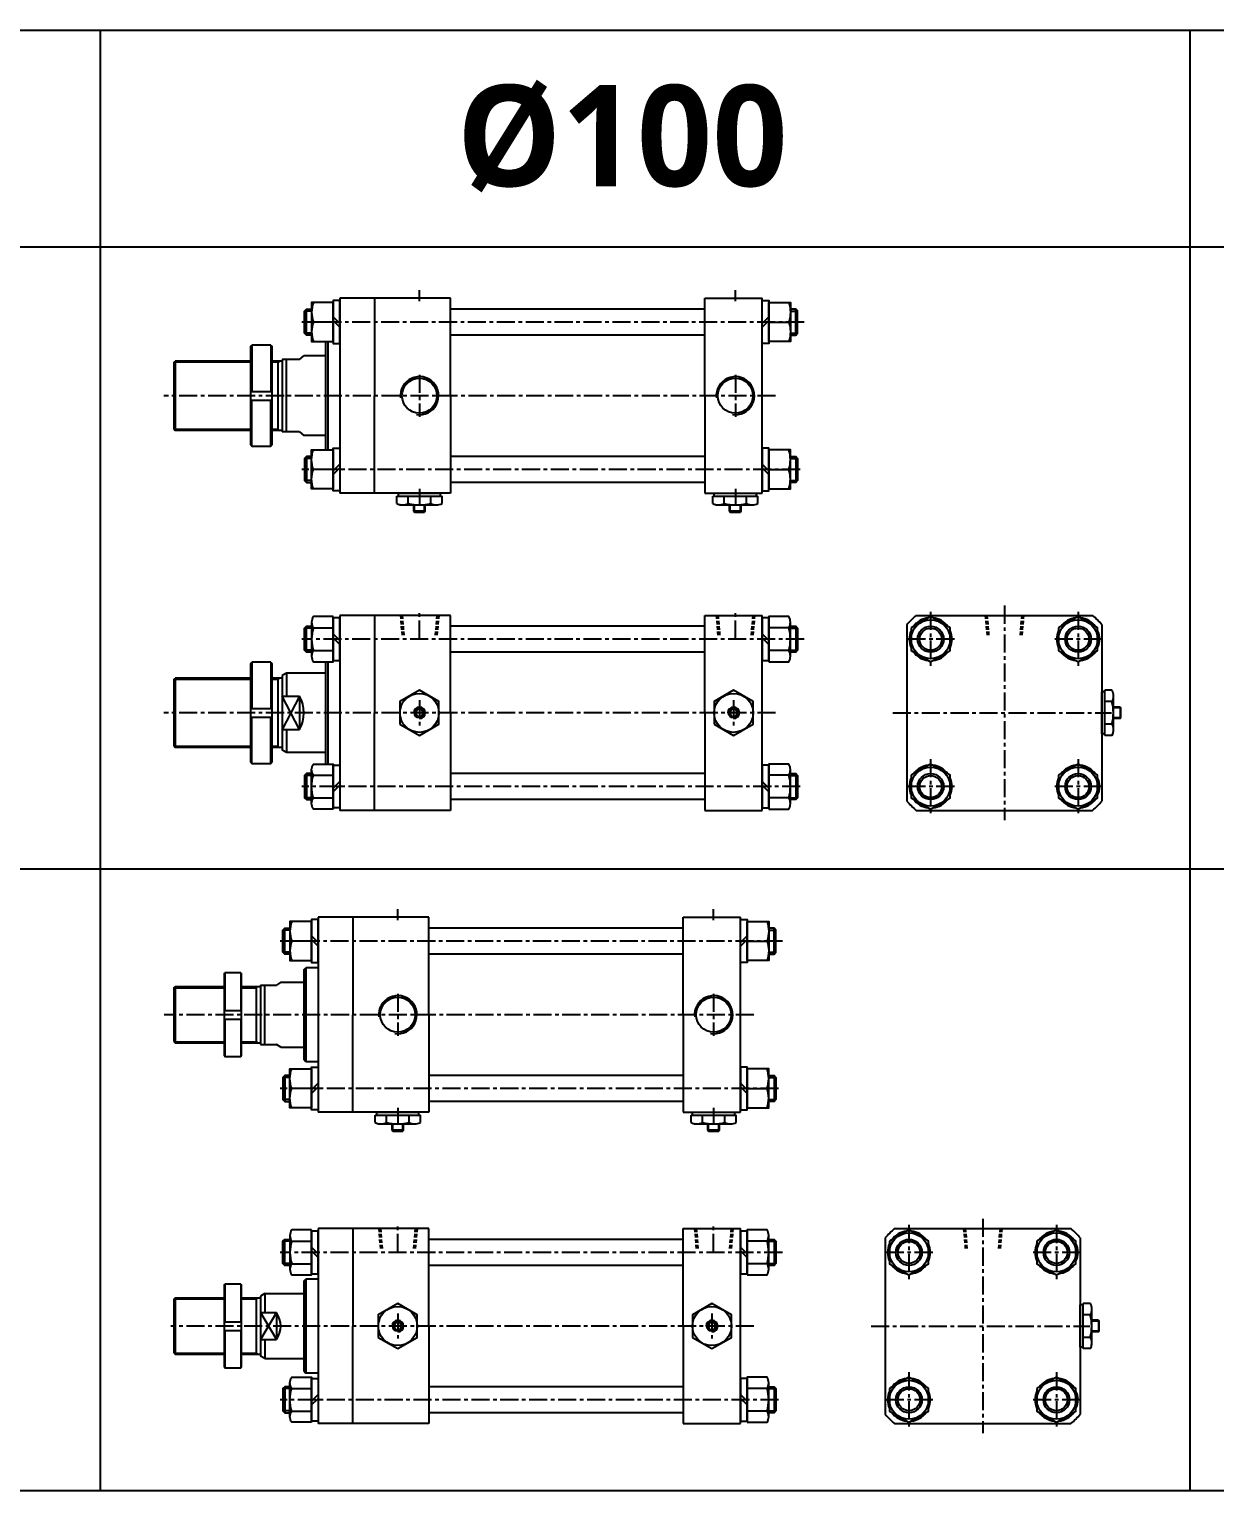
# Model space of a CAD drawing. Extents: x -819 to 6683, y -1 to 2811.
# Drawn here: x 2673 to 3493, y 1799 to 2811 of the extents above; entities that cross this region are included whole.
import ezdxf

# ---------------------------------------------------------------- set-up
doc = ezdxf.new("R2010")
doc.units = 0
doc.header["$LTSCALE"] = 10
doc.header["$MEASUREMENT"] = 0
doc.linetypes.add('CENTER', pattern=[2, 1.25, -0.25, 0.25, -0.25])
doc.linetypes.add('HIDDEN', pattern=[0.375, 0.25, -0.125])
doc.layers.get('0').update_dxf_attribs({"linetype": 'CONTINUOUS'})
doc.layers.add('ML', color=7, linetype='CONTINUOUS')
doc.styles.add('문자', font='romans.shx')

msp = doc.modelspace()

# ---------------------------------------------------------------- linework, layer by layer
at = {"color": 7, "linetype": 'Continuous'}
for p, q in [((2927.3, 2482.7), (2927.3, 2487.8)), ((2927.3, 2487.8), (2933.7, 2487.8)), ((2928.3, 2487.8), (2928.3, 2489.8)), ((2928.3, 2489.8), (2957.5, 2489.8)), ((2930.5, 2481.8), (2955.3, 2481.8)), ((2933.7, 2487.8), (2958.5, 2487.8)), ((2935.1, 2482.7), (2935.1, 2487.8)), ((2938.9, 2482), (2938.9, 2482)), ((2938.9, 2477.3), (2938.9, 2481.8)), ((2946.9, 2477.3), (2946.9, 2481.8)), ((2950.7, 2482.7), (2950.7, 2487.8)), ((2957.5, 2487.8), (2957.5, 2489.8)), ((2958.5, 2482.7), (2958.5, 2487.8)), ((3145.8, 2482.7), (3145.8, 2487.8)), ((3145.8, 2487.8), (3152.2, 2487.8)), ((3146.8, 2487.8), (3146.8, 2489.8)), ((3146.8, 2489.8), (3176, 2489.8)), ((3149, 2481.8), (3173.8, 2481.8)), ((3152.2, 2487.8), (3177, 2487.8)), ((3153.6, 2482.7), (3153.6, 2487.8)), ((3157.4, 2482), (3157.4, 2482)), ((3157.4, 2477.3), (3157.4, 2481.8)), ((3165.4, 2477.3), (3165.4, 2481.8)), ((3169.2, 2482.7), (3169.2, 2487.8)), ((3176, 2487.8), (3176, 2489.8)), ((3177, 2482.7), (3177, 2487.8)), ((2938.9, 2477.3), (2939.4, 2476.8)), ((2946.9, 2477.3), (2938.9, 2477.3)), ((2939.4, 2476.8), (2946.4, 2476.8)), ((2946.9, 2477.3), (2946.4, 2476.8)), ((3157.4, 2477.3), (3157.9, 2476.8)), ((3165.4, 2477.3), (3157.4, 2477.3)), ((3157.9, 2476.8), (3164.9, 2476.8)), ((3165.4, 2477.3), (3164.9, 2476.8)), ((3415, 2323.2), (3415, 2352.4)), ((3417, 2352.4), (3415, 2352.4)), ((3422, 2353.4), (3417, 2353.4)), ((3417, 2328.5), (3417, 2353.4)), ((3423, 2325.4), (3423, 2350.2)), ((3422, 2345.6), (3417, 2345.6)), ((3427.5, 2341.8), (3423, 2341.8)), ((3427.5, 2341.8), (3428, 2341.3)), ((3427.5, 2341.8), (3427.5, 2333.8)), ((3428, 2334.3), (3428, 2341.3)), ((3422, 2330), (3417, 2330)), ((3417, 2322.2), (3417, 2328.5)), ((3422.7, 2333.8), (3422.7, 2333.8)), ((3427.5, 2333.8), (3423, 2333.8)), ((3427.5, 2333.8), (3428, 2334.3)), ((3417, 2323.2), (3415, 2323.2)), ((3422, 2322.2), (3417, 2322.2)), ((2912.3, 2054.4), (2912.3, 2059.4)), ((2912.3, 2059.4), (2918.7, 2059.4)), ((2913.3, 2059.4), (2913.3, 2061.4)), ((2913.3, 2061.4), (2942.5, 2061.4)), ((2918.7, 2059.4), (2943.5, 2059.4)), ((2920.1, 2054.4), (2920.1, 2059.4)), ((2935.7, 2054.4), (2935.7, 2059.4)), ((2942.5, 2059.4), (2942.5, 2061.4)), ((2943.5, 2054.4), (2943.5, 2059.4)), ((3130.8, 2054.4), (3130.8, 2059.4)), ((3130.8, 2059.4), (3137.2, 2059.4)), ((3131.8, 2059.4), (3131.8, 2061.4)), ((3131.8, 2061.4), (3161, 2061.4)), ((3137.2, 2059.4), (3162, 2059.4)), ((3138.6, 2054.4), (3138.6, 2059.4)), ((3154.2, 2054.4), (3154.2, 2059.4)), ((3161, 2059.4), (3161, 2061.4)), ((3162, 2054.4), (3162, 2059.4)), ((2915.5, 2053.4), (2940.3, 2053.4)), ((2923.9, 2053.6), (2923.9, 2053.6)), ((2923.9, 2048.9), (2923.9, 2053.4)), ((2923.9, 2048.9), (2924.4, 2048.4)), ((2931.9, 2048.9), (2923.9, 2048.9)), ((2924.4, 2048.4), (2931.4, 2048.4)), ((2931.9, 2048.9), (2931.4, 2048.4)), ((2931.9, 2048.9), (2931.9, 2053.4)), ((3134, 2053.4), (3158.8, 2053.4)), ((3142.4, 2053.6), (3142.4, 2053.6)), ((3142.4, 2048.9), (3142.4, 2053.4)), ((3142.4, 2048.9), (3142.9, 2048.4)), ((3150.4, 2048.9), (3142.4, 2048.9)), ((3142.9, 2048.4), (3149.9, 2048.4)), ((3150.4, 2048.9), (3149.9, 2048.4)), ((3150.4, 2048.9), (3150.4, 2053.4)), ((3400, 1898.8), (3400, 1928)), ((3402, 1928), (3400, 1928)), ((3407, 1929), (3402, 1929)), ((3402, 1904.2), (3402, 1929)), ((3408, 1901), (3408, 1925.8)), ((3407, 1921.2), (3402, 1921.2)), ((3412.5, 1917.4), (3408, 1917.4)), ((3412.5, 1917.4), (3413, 1916.9)), ((3412.5, 1917.4), (3412.5, 1909.4)), ((3413, 1909.9), (3413, 1916.9)), ((3407, 1905.6), (3402, 1905.6)), ((3402, 1897.8), (3402, 1904.2)), ((3407.7, 1909.4), (3407.7, 1909.4)), ((3412.5, 1909.4), (3408, 1909.4)), ((3412.5, 1909.4), (3413, 1909.9)), ((3402, 1898.8), (3400, 1898.8)), ((3407, 1897.8), (3402, 1897.8))]:
    msp.add_line(p, q, dxfattribs=at)
for points in [[(2929.4, 2330), (2942.9, 2322.2), (2956.4, 2330), (2956.4, 2345.6), (2942.9, 2353.4), (2929.4, 2345.6)], [(3146.7, 2330), (3160.2, 2322.2), (3173.7, 2330), (3173.7, 2345.6), (3160.2, 2353.4), (3146.7, 2345.6)], [(2941.5, 2340.3), (2940, 2337.8), (2941.5, 2335.3), (2944.4, 2335.3), (2945.8, 2337.8), (2944.4, 2340.3)], [(3158.7, 2340.3), (3157.3, 2337.8), (3158.7, 2335.3), (3161.6, 2335.3), (3163.1, 2337.8), (3161.6, 2340.3)], [(2914.4, 1905.6), (2927.9, 1897.8), (2941.4, 1905.6), (2941.4, 1921.2), (2927.9, 1929), (2914.4, 1921.2)], [(3131.7, 1905.6), (3145.2, 1897.8), (3158.7, 1905.6), (3158.7, 1921.2), (3145.2, 1929), (3131.7, 1921.2)], [(2926.5, 1915.9), (2925, 1913.4), (2926.5, 1910.9), (2929.4, 1910.9), (2930.8, 1913.4), (2929.4, 1915.9)], [(3143.7, 1915.9), (3142.3, 1913.4), (3143.7, 1910.9), (3146.6, 1910.9), (3148.1, 1913.4), (3146.6, 1915.9)]]:
    msp.add_lwpolyline(points, close=True, dxfattribs=at)
for centre, radius in [((2942.9, 2337.8), 13.5), ((3160.2, 2337.8), 13.5), ((2942.9, 2337.8), 3.5), ((3160.2, 2337.8), 3.5), ((2927.9, 1913.4), 13.5), ((3145.2, 1913.4), 13.5), ((2927.9, 1913.4), 3.5), ((3145.2, 1913.4), 3.5)]:
    msp.add_circle(centre, radius, dxfattribs=at)
for centre, radius, start, end in [((2930.5, 2487.4), 5.62, 235.6158, 270), ((2931.2, 2490), 8.22, 241.7006, 298.2994), ((2942.9, 2513.1), 31.3, 255.6172, 270.0141), ((2942.9, 2513.1), 31.3, 269.9859, 284.3828), ((2954.6, 2490), 8.22, 241.7006, 298.2994), ((3149, 2487.4), 5.62, 235.6158, 270), ((3149.7, 2490), 8.22, 241.7006, 298.2994), ((3161.4, 2513.1), 31.3, 255.6172, 270.0141), ((3161.4, 2513.1), 31.3, 269.9859, 284.3828), ((3173.1, 2490), 8.22, 241.7006, 298.2994), ((3414.8, 2349.5), 8.22, 331.7006, 28.2994), ((3391.6, 2337.8), 31.3, 359.9859, 14.3828), ((3391.6, 2337.8), 31.3, 345.6172, 0.0141), ((3414.8, 2326.1), 8.22, 331.7006, 28.2994), ((3417.3, 2325.4), 5.62, 325.6158, 0), ((2915.5, 2059), 5.62, 235.6158, 270), ((2916.2, 2061.6), 8.22, 241.7006, 298.2994), ((2927.9, 2084.7), 31.3, 255.6172, 270.0141), ((2927.9, 2084.7), 31.3, 269.9859, 284.3828), ((2939.6, 2061.6), 8.22, 241.7006, 298.2994), ((3134, 2059), 5.62, 235.6158, 270), ((3134.7, 2061.6), 8.22, 241.7006, 298.2994), ((3146.4, 2084.7), 31.3, 255.6172, 270.0141), ((3146.4, 2084.7), 31.3, 269.9859, 284.3828), ((3158.1, 2061.6), 8.22, 241.7006, 298.2994), ((3399.8, 1925.1), 8.22, 331.7006, 28.2994), ((3376.6, 1913.4), 31.3, 359.9859, 14.3828), ((3376.6, 1913.4), 31.3, 345.6172, 0.0141), ((3399.8, 1901.7), 8.22, 331.7006, 28.2994), ((3402.3, 1901), 5.62, 325.6158, 0)]:
    msp.add_arc(centre, radius, start, end, dxfattribs=at)
at = {"layer": 'ML'}
for p, q in [((2887.9, 2624.8), (2887.9, 2489.8)), ((2911.9, 2624.8), (2887.9, 2624.8)), ((3147, 2624.8), (3173.4, 2624.8)), ((2864.7, 2599.3), (2864.7, 2617.3)), ((2883.3, 2611.9), (2887.9, 2607.3)), ((3184.5, 2611.9), (3179.9, 2607.3)), ((3203.2, 2599.3), (3203.2, 2617.3)), ((2883.3, 2608.3), (2869.5, 2608.3)), ((2883.3, 2609.3), (2887.9, 2604.7)), ((3184.5, 2609.3), (3179.9, 2604.7)), ((3184.5, 2608.3), (3198.3, 2608.3)), ((2826, 2591.3), (2827, 2592.3)), ((2826, 2591.3), (2826, 2523.3)), ((2827, 2592.3), (2827, 2560.3)), ((2840, 2592.3), (2827, 2592.3)), ((2840, 2592.3), (2840, 2560.3)), ((2840, 2592.3), (2841, 2591.3)), ((2841, 2523.3), (2841, 2591.3)), ((2877.9, 2594.8), (2877.9, 2519.8)), ((2879.4, 2594.8), (2879.4, 2519.8)), ((2772.9, 2580.3), (2773.9, 2581.3)), ((2773.9, 2581.3), (2773.9, 2533.3)), ((2844.9, 2581.3), (2844.9, 2533.3)), ((2847.9, 2582.3), (2847.9, 2532.3)), ((2850.9, 2532.3), (2850.9, 2582.3)), ((2859.9, 2582.3), (2862.9, 2584.8)), ((2772.9, 2580.3), (2772.9, 2534.3)), ((2826, 2560.3), (2841, 2560.3)), ((2826, 2554.3), (2841, 2554.3)), ((2827, 2522.3), (2827, 2554.3)), ((2840, 2522.3), (2840, 2554.3)), ((2772.9, 2534.3), (2773.9, 2533.3)), ((2859.9, 2532.3), (2862.9, 2529.8)), ((2826, 2523.3), (2827, 2522.3)), ((2827, 2522.3), (2840, 2522.3)), ((2840, 2522.3), (2841, 2523.3)), ((2864.7, 2515.3), (2864.7, 2497.3)), ((3203.2, 2515.3), (3203.2, 2497.3)), ((2883.3, 2506.3), (2869.5, 2506.3)), ((2883.3, 2505.3), (2887.9, 2509.9)), ((2883.3, 2502.7), (2887.9, 2507.3)), ((3184.5, 2505.3), (3179.9, 2509.9)), ((3184.5, 2502.7), (3179.9, 2507.3)), ((3184.5, 2506.3), (3198.3, 2506.3)), ((2911.9, 2489.8), (2887.9, 2489.8)), ((2868.3, 2400.5), (2868.3, 2377.1)), ((2911.9, 2405.3), (2887.9, 2405.3)), ((2887.9, 2405.3), (2887.9, 2270.3)), ((3147, 2405.3), (3173.4, 2405.3)), ((3199.5, 2377.1), (3199.5, 2400.5)), ((3286.4, 2405.3), (3408.5, 2405.3)), ((2864.7, 2379.8), (2864.7, 2397.8)), ((2869.5, 2396.6), (2883.3, 2396.6)), ((2883.3, 2392.4), (2887.9, 2387.8)), ((2883.3, 2389.8), (2887.9, 2385.2)), ((3184.5, 2387.8), (3179.9, 2392.4)), ((3184.5, 2385.2), (3179.9, 2389.8)), ((3198.3, 2396.6), (3184.5, 2396.6)), ((3203.2, 2397.8), (3203.2, 2379.8)), ((3280, 2398.8), (3280, 2276.8)), ((3415, 2398.8), (3415, 2276.8)), ((2869.5, 2381), (2883.3, 2381)), ((3198.3, 2381), (3184.5, 2381)), ((2826, 2371.8), (2827, 2372.8)), ((2826, 2371.8), (2826, 2303.8)), ((2840, 2372.8), (2827, 2372.8)), ((2827, 2372.8), (2827, 2340.8)), ((2840, 2372.8), (2841, 2371.8)), ((2840, 2372.8), (2840, 2340.8)), ((2841, 2303.8), (2841, 2371.8)), ((2877.9, 2373.2), (2877.9, 2302.4)), ((2879.4, 2373.2), (2879.4, 2302.4)), ((2772.9, 2360.8), (2773.9, 2361.8)), ((2772.9, 2360.8), (2772.9, 2314.8)), ((2773.9, 2361.8), (2773.9, 2313.8)), ((2844.9, 2361.8), (2844.9, 2313.8)), ((2850.9, 2365.3), (2847.9, 2363.6)), ((2847.9, 2363.6), (2847.9, 2312)), ((2850.9, 2365.3), (2850.9, 2349.3)), ((2847.9, 2349.3), (2859.9, 2349.3)), ((2859.9, 2349.3), (2859.9, 2326.2)), ((2826, 2340.8), (2841, 2340.8)), ((2826, 2334.8), (2841, 2334.8)), ((2827, 2302.8), (2827, 2334.8)), ((2840, 2302.8), (2840, 2334.8)), ((2847.9, 2326.2), (2859.9, 2326.2)), ((2850.9, 2326.2), (2850.9, 2310.3)), ((2772.9, 2314.8), (2773.9, 2313.8)), ((2850.9, 2310.3), (2847.9, 2312)), ((2826, 2303.8), (2827, 2302.8)), ((2827, 2302.8), (2840, 2302.8)), ((2840, 2302.8), (2841, 2303.8)), ((2868.3, 2275.1), (2868.3, 2298.5)), ((3199.5, 2275.1), (3199.5, 2298.5)), ((2864.7, 2295.8), (2864.7, 2277.8)), ((2869.5, 2294.6), (2883.3, 2294.6)), ((2883.3, 2285.8), (2887.9, 2290.4)), ((2883.3, 2283.2), (2887.9, 2287.8)), ((3184.5, 2285.8), (3179.9, 2290.4)), ((3184.5, 2283.2), (3179.9, 2287.8)), ((3198.3, 2294.6), (3184.5, 2294.6)), ((3203.2, 2295.8), (3203.2, 2277.8)), ((2869.5, 2279), (2883.3, 2279)), ((3198.3, 2279), (3184.5, 2279)), ((2911.9, 2270.3), (2887.9, 2270.3)), ((3286.4, 2270.3), (3408.5, 2270.3)), ((2849.7, 2170.9), (2849.7, 2188.9)), ((2872.9, 2196.4), (2872.9, 2061.4)), ((2896.9, 2196.4), (2872.9, 2196.4)), ((3132, 2196.4), (3158.4, 2196.4)), ((3188.2, 2170.9), (3188.2, 2188.9)), ((2868.3, 2179.9), (2854.5, 2179.9)), ((2868.3, 2183.5), (2872.9, 2178.9)), ((2868.3, 2180.9), (2872.9, 2176.3)), ((3169.5, 2183.5), (3164.9, 2178.9)), ((3169.5, 2180.9), (3164.9, 2176.3)), ((3169.5, 2179.9), (3183.3, 2179.9)), ((2807.8, 2157.4), (2808.3, 2157.9)), ((2807.8, 2157.4), (2807.8, 2100.4)), ((2808.3, 2157.9), (2808.3, 2131.9)), ((2819.3, 2157.9), (2808.3, 2157.9)), ((2819.3, 2157.9), (2819.3, 2131.9)), ((2819.3, 2157.9), (2819.8, 2157.4)), ((2819.8, 2100.4), (2819.8, 2157.4)), ((2862.9, 2159.9), (2864.4, 2161.4)), ((2862.9, 2159.9), (2862.9, 2097.9)), ((2864.4, 2161.4), (2864.4, 2096.4)), ((2772.9, 2147.4), (2773.9, 2148.4)), ((2772.9, 2147.4), (2772.9, 2110.4)), ((2773.9, 2148.4), (2773.9, 2109.4)), ((2829.9, 2148.4), (2829.9, 2109.4)), ((2832.9, 2149.4), (2832.9, 2108.4)), ((2835.9, 2108.4), (2835.9, 2149.4)), ((2846.9, 2151.4), (2843.9, 2149.4)), ((2807.8, 2131.9), (2819.8, 2131.9)), ((2807.8, 2125.9), (2819.8, 2125.9)), ((2808.3, 2125.9), (2808.3, 2099.9)), ((2819.3, 2125.9), (2819.3, 2099.9)), ((2772.9, 2110.4), (2773.9, 2109.4)), ((2846.9, 2106.4), (2843.9, 2108.4)), ((2807.8, 2100.4), (2808.3, 2099.9)), ((2808.3, 2099.9), (2819.3, 2099.9)), ((2819.3, 2099.9), (2819.8, 2100.4)), ((2864.4, 2096.4), (2862.9, 2097.9)), ((2849.7, 2086.9), (2849.7, 2068.9)), ((3188.2, 2086.9), (3188.2, 2068.9)), ((2868.3, 2077.9), (2854.5, 2077.9)), ((2868.3, 2076.9), (2872.9, 2081.5)), ((2868.3, 2074.3), (2872.9, 2078.9)), ((3169.5, 2076.9), (3164.9, 2081.5)), ((3169.5, 2074.3), (3164.9, 2078.9)), ((3169.5, 2077.9), (3183.3, 2077.9)), ((2896.9, 2061.4), (2872.9, 2061.4)), ((2853.3, 1976.1), (2853.3, 1952.7)), ((2896.9, 1980.9), (2872.9, 1980.9)), ((2872.9, 1980.9), (2872.9, 1845.9)), ((3132, 1980.9), (3158.4, 1980.9)), ((3184.5, 1952.7), (3184.5, 1976.1)), ((3265, 1974.4), (3265, 1852.4)), ((3271.4, 1980.9), (3393.5, 1980.9)), ((3400, 1974.4), (3400, 1852.4)), ((2849.7, 1955.4), (2849.7, 1973.4)), ((2854.5, 1972.2), (2868.3, 1972.2)), ((2868.3, 1968), (2872.9, 1963.4)), ((2868.3, 1965.4), (2872.9, 1960.8)), ((3169.5, 1963.4), (3164.9, 1968)), ((3169.5, 1960.8), (3164.9, 1965.4)), ((3183.3, 1972.2), (3169.5, 1972.2)), ((3188.2, 1973.4), (3188.2, 1955.4)), ((2854.5, 1956.6), (2868.3, 1956.6)), ((3183.3, 1956.6), (3169.5, 1956.6)), ((2862.9, 1944.4), (2864.4, 1945.9)), ((2862.9, 1944.4), (2862.9, 1882.4)), ((2864.4, 1945.9), (2864.4, 1880.9)), ((2807.8, 1941.9), (2808.3, 1942.4)), ((2807.8, 1941.9), (2807.8, 1884.9)), ((2808.3, 1942.4), (2808.3, 1916.4)), ((2819.3, 1942.4), (2808.3, 1942.4)), ((2819.3, 1942.4), (2819.3, 1916.4)), ((2819.3, 1942.4), (2819.8, 1941.9)), ((2819.8, 1884.9), (2819.8, 1941.9)), ((2835.9, 1935.9), (2832.9, 1934.2)), ((2832.9, 1934.2), (2832.9, 1892.6)), ((2835.9, 1935.9), (2835.9, 1922.7)), ((2772.9, 1931.9), (2773.9, 1932.9)), ((2772.9, 1931.9), (2772.9, 1894.9)), ((2773.9, 1932.9), (2773.9, 1893.9)), ((2829.9, 1932.9), (2829.9, 1893.9)), ((2807.8, 1916.4), (2819.8, 1916.4)), ((2832.9, 1922.7), (2843.9, 1922.7)), ((2843.9, 1922.7), (2843.9, 1904.1)), ((2807.8, 1910.4), (2819.8, 1910.4)), ((2808.3, 1910.4), (2808.3, 1884.4)), ((2819.3, 1910.4), (2819.3, 1884.4)), ((2832.9, 1904.1), (2843.9, 1904.1)), ((2835.9, 1904.1), (2835.9, 1890.9)), ((2772.9, 1894.9), (2773.9, 1893.9)), ((2807.8, 1884.9), (2808.3, 1884.4)), ((2808.3, 1884.4), (2819.3, 1884.4)), ((2819.3, 1884.4), (2819.8, 1884.9)), ((2835.9, 1890.9), (2832.9, 1892.6)), ((2853.3, 1850.7), (2853.3, 1874.1)), ((2862.9, 1882.4), (2864.4, 1880.9)), ((3184.5, 1850.7), (3184.5, 1874.1)), ((2849.7, 1871.4), (2849.7, 1853.4)), ((2854.5, 1870.2), (2868.3, 1870.2)), ((2868.3, 1861.4), (2872.9, 1866)), ((2868.3, 1858.8), (2872.9, 1863.4)), ((3169.5, 1861.4), (3164.9, 1866)), ((3169.5, 1858.8), (3164.9, 1863.4)), ((3183.3, 1870.2), (3169.5, 1870.2)), ((3188.2, 1871.4), (3188.2, 1853.4)), ((2854.5, 1854.6), (2868.3, 1854.6)), ((3183.3, 1854.6), (3169.5, 1854.6)), ((2896.9, 1845.9), (2872.9, 1845.9)), ((3271.4, 1845.9), (3393.5, 1845.9))]:
    msp.add_line(p, q, dxfattribs=at)
at = {"layer": 'ML', "color": 7}
for p, q in [((2964.4, 2624.8), (2911.9, 2624.8)), ((2911.9, 2624.8), (2911.9, 2557.3)), ((2964.4, 2557.3), (2964.4, 2624.8)), ((3140.4, 2624.8), (3179.9, 2624.8)), ((3140.4, 2557.3), (3140.4, 2624.8)), ((3179.9, 2489.8), (3179.9, 2624.8)), ((2911.9, 2489.8), (2911.9, 2557.3)), ((2964.4, 2557.3), (2964.4, 2489.8)), ((3140.4, 2557.3), (3140.4, 2489.8)), ((2964.4, 2489.8), (2911.9, 2489.8)), ((3140.4, 2489.8), (3179.9, 2489.8)), ((2911.9, 2405.3), (2911.9, 2337.8)), ((2964.4, 2405.3), (2911.9, 2405.3)), ((2964.4, 2337.8), (2964.4, 2405.3)), ((3140.4, 2405.3), (3179.9, 2405.3)), ((3140.4, 2337.8), (3140.4, 2405.3)), ((3179.9, 2270.3), (3179.9, 2405.3)), ((2911.9, 2270.3), (2911.9, 2337.8)), ((2964.4, 2337.8), (2964.4, 2270.3)), ((3140.4, 2337.8), (3140.4, 2270.3)), ((2964.4, 2270.3), (2911.9, 2270.3)), ((3140.4, 2270.3), (3179.9, 2270.3)), ((2949.4, 2196.4), (2896.9, 2196.4)), ((2896.9, 2196.4), (2896.9, 2128.9)), ((2949.4, 2128.9), (2949.4, 2196.4)), ((3125.4, 2196.4), (3164.9, 2196.4)), ((3125.4, 2128.9), (3125.4, 2196.4)), ((3164.9, 2061.4), (3164.9, 2196.4)), ((2896.9, 2061.4), (2896.9, 2128.9)), ((2949.4, 2128.9), (2949.4, 2061.4)), ((3125.4, 2128.9), (3125.4, 2061.4)), ((2949.4, 2061.4), (2896.9, 2061.4)), ((3125.4, 2061.4), (3164.9, 2061.4)), ((2896.9, 1980.9), (2896.9, 1913.4)), ((2949.4, 1980.9), (2896.9, 1980.9)), ((2949.4, 1913.4), (2949.4, 1980.9)), ((3125.4, 1980.9), (3164.9, 1980.9)), ((3125.4, 1913.4), (3125.4, 1980.9)), ((3164.9, 1845.9), (3164.9, 1980.9)), ((2896.9, 1845.9), (2896.9, 1913.4)), ((2949.4, 1913.4), (2949.4, 1845.9)), ((3125.4, 1913.4), (3125.4, 1845.9)), ((2949.4, 1845.9), (2896.9, 1845.9)), ((3125.4, 1845.9), (3164.9, 1845.9))]:
    msp.add_line(p, q, dxfattribs=at)
at = {"layer": 'ML', "color": 1, "linetype": 'CENTER'}
for p, q in [((2942.9, 2622.7), (2942.9, 2630.3)), ((3161.4, 2622.7), (3161.4, 2630.3)), ((3208.9, 2608.3), (2861.6, 2608.3)), ((2942.9, 2571.8), (2942.9, 2542.7)), ((3161.4, 2571.8), (3161.4, 2542.7)), ((3189.2, 2557.3), (2766, 2557.3)), ((3206.3, 2506.3), (2861.6, 2506.3)), ((2942.9, 2492.8), (2942.9, 2481.2)), ((3161.4, 2492.8), (3161.4, 2481.2)), ((3347.5, 2412), (3347.5, 2263.5)), ((2942.9, 2389.2), (2942.9, 2407)), ((3161.4, 2389.2), (3161.4, 2407)), ((3296.5, 2407.8), (3296.5, 2369.8)), ((3398.5, 2407.8), (3398.5, 2369.8)), ((3208.9, 2388.8), (2861.6, 2388.8)), ((3312.9, 2388.8), (3280, 2388.8)), ((3414.9, 2388.8), (3382, 2388.8)), ((2942.9, 2346.6), (2942.9, 2329)), ((3160.2, 2346.6), (3160.2, 2329)), ((3189.2, 2337.8), (2766, 2337.8)), ((3270.3, 2337.8), (3421.7, 2337.8)), ((3296.5, 2305.8), (3296.5, 2267.8)), ((3398.5, 2305.8), (3398.5, 2267.8)), ((3206.3, 2286.8), (2861.6, 2286.8)), ((3312.9, 2286.8), (3280, 2286.8)), ((3414.9, 2286.8), (3382, 2286.8)), ((2927.9, 2194.3), (2927.9, 2202)), ((3146.4, 2194.3), (3146.4, 2202)), ((3193.9, 2179.9), (2846.6, 2179.9)), ((2927.9, 2143.4), (2927.9, 2114.3)), ((3146.4, 2143.4), (3146.4, 2114.3)), ((3174.2, 2128.9), (2766.4, 2128.9)), ((3191.3, 2077.9), (2846.6, 2077.9)), ((2927.9, 2064.4), (2927.9, 2052.8)), ((3146.4, 2064.4), (3146.4, 2052.8)), ((3332.5, 1987.7), (3332.5, 1839.2)), ((2927.9, 1964.8), (2927.9, 1982.6)), ((3146.4, 1964.8), (3146.4, 1982.6)), ((3281.5, 1983.4), (3281.5, 1945.4)), ((3383.5, 1983.4), (3383.5, 1945.4)), ((3193.9, 1964.4), (2846.6, 1964.4)), ((3297.9, 1964.4), (3265, 1964.4)), ((3399.9, 1964.4), (3367, 1964.4)), ((3174.2, 1913.4), (2770.9, 1913.4)), ((2927.9, 1922.2), (2927.9, 1904.6)), ((3145.2, 1922.2), (3145.2, 1904.6)), ((3255.3, 1913.4), (3406.7, 1913.4)), ((3281.5, 1881.4), (3281.5, 1843.4)), ((3383.5, 1881.4), (3383.5, 1843.4)), ((3191.3, 1862.4), (2846.6, 1862.4)), ((3297.9, 1862.4), (3265, 1862.4)), ((3399.9, 1862.4), (3367, 1862.4))]:
    msp.add_line(p, q, dxfattribs=at)
at = {"layer": 'ML', "color": 2}
for p, q in [((2868.3, 2615.9), (2863.3, 2615.9)), ((3199.5, 2615.9), (3204.5, 2615.9)), ((2868.3, 2600.6), (2863.3, 2600.6)), ((3199.5, 2600.6), (3204.5, 2600.6)), ((2844.9, 2580.5), (2846.2, 2581.3)), ((2844.9, 2534), (2846.2, 2533.3)), ((2868.3, 2513.9), (2863.3, 2513.9)), ((3199.5, 2513.9), (3204.5, 2513.9)), ((2868.3, 2498.6), (2863.3, 2498.6)), ((3199.5, 2498.6), (3204.5, 2498.6)), ((2939.4, 2482), (2939.4, 2482)), ((2939.4, 2476.8), (2939.4, 2481.8)), ((2946.4, 2476.8), (2946.4, 2481.8)), ((3157.9, 2482), (3157.9, 2482)), ((3157.9, 2476.8), (3157.9, 2481.8)), ((3164.9, 2476.8), (3164.9, 2481.8)), ((2868.3, 2396.4), (2863.3, 2396.4)), ((3199.5, 2396.4), (3204.5, 2396.4)), ((2868.3, 2381.1), (2863.3, 2381.1)), ((3199.5, 2381.1), (3204.5, 2381.1)), ((2844.9, 2361), (2846.2, 2361.8)), ((2859.9, 2349.3), (2847.9, 2326.2)), ((2859.9, 2326.2), (2847.9, 2349.3)), ((3428, 2341.3), (3423, 2341.3)), ((3422.8, 2334.3), (3422.8, 2334.3)), ((3428, 2334.3), (3423, 2334.3)), ((2844.9, 2314.5), (2846.2, 2313.8)), ((2868.3, 2294.4), (2863.3, 2294.4)), ((3199.5, 2294.4), (3204.5, 2294.4)), ((2868.3, 2279.1), (2863.3, 2279.1)), ((3199.5, 2279.1), (3204.5, 2279.1)), ((2853.3, 2187.5), (2848.3, 2187.5)), ((3184.5, 2187.5), (3189.5, 2187.5)), ((2853.3, 2172.2), (2848.3, 2172.2)), ((3184.5, 2172.2), (3189.5, 2172.2)), ((2829.9, 2147.6), (2831.2, 2148.4)), ((2829.9, 2110.1), (2831.2, 2109.4)), ((2853.3, 2085.5), (2848.3, 2085.5)), ((3184.5, 2085.5), (3189.5, 2085.5)), ((2853.3, 2070.2), (2848.3, 2070.2)), ((3184.5, 2070.2), (3189.5, 2070.2)), ((2924.4, 2053.6), (2924.4, 2053.6)), ((2924.4, 2048.4), (2924.4, 2053.4)), ((2931.4, 2048.4), (2931.4, 2053.4)), ((3142.9, 2053.6), (3142.9, 2053.6)), ((3142.9, 2048.4), (3142.9, 2053.4)), ((3149.9, 2048.4), (3149.9, 2053.4)), ((2853.3, 1972.1), (2848.3, 1972.1)), ((3184.5, 1972.1), (3189.5, 1972.1)), ((2853.3, 1956.8), (2848.3, 1956.8)), ((3184.5, 1956.8), (3189.5, 1956.8)), ((2829.9, 1932.2), (2831.2, 1932.9)), ((2832.9, 1922.7), (2843.9, 1904.1)), ((2843.9, 1922.7), (2832.9, 1904.1)), ((3413, 1916.9), (3408, 1916.9)), ((3407.8, 1909.9), (3407.8, 1909.9)), ((3413, 1909.9), (3408, 1909.9)), ((2829.9, 1894.7), (2831.2, 1893.9)), ((2853.3, 1870.1), (2848.3, 1870.1)), ((3184.5, 1870.1), (3189.5, 1870.1)), ((2853.3, 1854.8), (2848.3, 1854.8)), ((3184.5, 1854.8), (3189.5, 1854.8))]:
    msp.add_line(p, q, dxfattribs=at)
at = {"layer": 'ML', "color": 7, "linetype": 'Continuous'}
for p, q in [((3140.4, 2617.3), (2964.4, 2617.3)), ((3140.4, 2599.3), (2964.4, 2599.3)), ((2826, 2581.3), (2773.9, 2581.3)), ((2847.9, 2581.3), (2841, 2581.3)), ((2859.9, 2582.3), (2847.9, 2582.3)), ((2877.9, 2584.8), (2862.9, 2584.8)), ((2826, 2533.3), (2773.9, 2533.3)), ((2847.9, 2533.3), (2841, 2533.3)), ((2859.9, 2532.3), (2847.9, 2532.3)), ((2877.9, 2529.8), (2862.9, 2529.8)), ((3140.4, 2515.3), (2964.4, 2515.3)), ((3140.4, 2497.3), (2964.4, 2497.3)), ((3140.4, 2397.8), (2964.4, 2397.8)), ((3140.4, 2379.8), (2964.4, 2379.8)), ((2826, 2361.8), (2773.9, 2361.8)), ((2847.9, 2361.8), (2841, 2361.8)), ((2877.9, 2365.3), (2850.9, 2365.3)), ((2826, 2313.8), (2773.9, 2313.8)), ((2847.9, 2313.8), (2841, 2313.8)), ((2877.9, 2310.3), (2850.9, 2310.3)), ((3140.4, 2295.8), (2964.4, 2295.8)), ((3140.4, 2277.8), (2964.4, 2277.8)), ((3125.4, 2188.9), (2949.4, 2188.9)), ((3125.4, 2170.9), (2949.4, 2170.9)), ((2872.9, 2161.4), (2864.4, 2161.4)), ((2773.9, 2148.4), (2807.8, 2148.4)), ((2819.8, 2148.4), (2832.9, 2148.4)), ((2832.9, 2149.4), (2843.9, 2149.4)), ((2846.9, 2151.4), (2862.9, 2151.4)), ((2773.9, 2109.4), (2807.8, 2109.4)), ((2819.8, 2109.4), (2832.9, 2109.4)), ((2832.9, 2108.4), (2843.9, 2108.4)), ((2846.9, 2106.4), (2862.9, 2106.4)), ((2872.9, 2096.4), (2864.4, 2096.4)), ((3125.4, 2086.9), (2949.4, 2086.9)), ((3125.4, 2068.9), (2949.4, 2068.9)), ((3125.4, 1973.4), (2949.4, 1973.4)), ((3125.4, 1955.4), (2949.4, 1955.4)), ((2872.9, 1945.9), (2864.4, 1945.9)), ((2835.9, 1935.9), (2862.9, 1935.9)), ((2773.9, 1932.9), (2807.8, 1932.9)), ((2819.8, 1932.9), (2832.9, 1932.9)), ((2773.9, 1893.9), (2807.8, 1893.9)), ((2819.8, 1893.9), (2832.9, 1893.9)), ((2835.9, 1890.9), (2862.9, 1890.9)), ((2872.9, 1880.9), (2864.4, 1880.9)), ((3125.4, 1871.4), (2949.4, 1871.4)), ((3125.4, 1853.4), (2949.4, 1853.4))]:
    msp.add_line(p, q, dxfattribs=at)
at = {"layer": 'ML', "color": 2, "linetype": 'Continuous'}
for p, q in [((2826, 2580.5), (2773.2, 2580.5)), ((2844.9, 2580.5), (2841, 2580.5)), ((2826, 2534), (2773.2, 2534)), ((2844.9, 2534), (2841, 2534)), ((2826, 2361), (2773.2, 2361)), ((2844.9, 2361), (2841, 2361)), ((2826, 2314.5), (2773.2, 2314.5)), ((2844.9, 2314.5), (2841, 2314.5)), ((2773.2, 2147.6), (2807.8, 2147.6)), ((2819.8, 2147.6), (2829.9, 2147.6)), ((2773.2, 2110.1), (2807.8, 2110.1)), ((2819.8, 2110.1), (2829.9, 2110.1)), ((2773.2, 1932.2), (2807.8, 1932.2)), ((2819.8, 1932.2), (2829.9, 1932.2)), ((2773.2, 1894.7), (2807.8, 1894.7)), ((2819.8, 1894.7), (2829.9, 1894.7))]:
    msp.add_line(p, q, dxfattribs=at)
at = {"layer": 'ML', "color": 6, "linetype": 'HIDDEN'}
for p, q in [((2929.7, 2405.3), (2930.9, 2391.3)), ((2930.9, 2405.3), (2932.1, 2390.7)), ((2955, 2405.3), (2953.7, 2390.7)), ((2956.2, 2405.3), (2954.9, 2391.3)), ((3148.2, 2405.3), (3149.4, 2391.3)), ((3149.4, 2405.3), (3150.6, 2390.7)), ((3173.5, 2405.3), (3172.2, 2390.7)), ((3174.7, 2405.3), (3173.4, 2391.3)), ((3334.3, 2405.3), (3335.5, 2391.3)), ((3335.4, 2405.3), (3336.7, 2390.7)), ((3359.5, 2405.3), (3358.3, 2390.7)), ((3360.7, 2405.3), (3359.5, 2391.3)), ((2914.7, 1980.9), (2915.9, 1966.9)), ((2915.9, 1980.9), (2917.1, 1966.3)), ((2940, 1980.9), (2938.7, 1966.3)), ((2941.2, 1980.9), (2939.9, 1966.9)), ((3133.2, 1980.9), (3134.4, 1966.9)), ((3134.4, 1980.9), (3135.6, 1966.3)), ((3158.5, 1980.9), (3157.2, 1966.3)), ((3159.7, 1980.9), (3158.4, 1966.9)), ((3319.3, 1980.9), (3320.5, 1966.9)), ((3320.4, 1980.9), (3321.7, 1966.3)), ((3344.5, 1980.9), (3343.3, 1966.3)), ((3345.7, 1980.9), (3344.5, 1966.9))]:
    msp.add_line(p, q, dxfattribs=at)
at = {"layer": 'ML', "const_width": 1.5}
for points in [[(4304.6, 2660.2), (4304.6, 2810.2), (150, 2810.2)], [(2722.1, 2660.2), (2722.1, 2810.2)], [(3475.9, 2660.2), (3475.9, 2810.2)], [(2036.9, 2660.2), (2722.1, 2660.2), (2722.1, 1799.5)], [(2722.1, 2660.2), (3475.9, 2660.2), (3475.9, 1799.5)], [(3475.9, 2660.2), (4304.6, 2660.2), (4304.6, 1799.5)], [(2036.9, 2229.8), (2722.1, 2229.8)], [(2722.1, 2229.8), (3475.9, 2229.8)], [(3475.9, 2229.8), (4304.6, 2229.8)], [(2036.9, 1799.5), (2722.1, 1799.5)], [(2722.1, 1799.5), (3475.9, 1799.5)], [(3475.9, 1799.5), (4304.6, 1799.5)]]:
    msp.add_lwpolyline(points, dxfattribs=at)
at = {"layer": 'ML'}
for points in [[(2869.5, 2621.8, 0.178633), (2869.5, 2608.3, 0.178633), (2869.5, 2594.8)], [(3198.3, 2621.8, -0.178633), (3198.3, 2608.3, -0.178633), (3198.3, 2594.8)], [(2869.5, 2492.8, -0.178633), (2869.5, 2506.3, -0.178633), (2869.5, 2519.8)], [(3198.3, 2492.8, 0.178633), (3198.3, 2506.3, 0.178633), (3198.3, 2519.8)], [(2883.3, 2404.4), (2869.5, 2404.4, 0.309401), (2869.5, 2396.6, 0.154701), (2869.5, 2381, 0.309401), (2869.5, 2373.2), (2883.3, 2373.2), (2883.3, 2404.4)], [(3184.5, 2373.2), (3198.3, 2373.2, 0.309401), (3198.3, 2381, 0.154701), (3198.3, 2396.6, 0.309401), (3198.3, 2404.4), (3184.5, 2404.4), (3184.5, 2373.2)], [(2883.3, 2271.2), (2869.5, 2271.2, -0.309401), (2869.5, 2279, -0.154701), (2869.5, 2294.6, -0.309401), (2869.5, 2302.4), (2883.3, 2302.4), (2883.3, 2271.2)], [(3184.5, 2271.2), (3198.3, 2271.2, 0.309401), (3198.3, 2279, 0.154701), (3198.3, 2294.6, 0.309401), (3198.3, 2302.4), (3184.5, 2302.4), (3184.5, 2271.2)], [(2854.5, 2193.4, 0.178633), (2854.5, 2179.9, 0.178633), (2854.5, 2166.4)], [(3183.3, 2193.4, -0.178633), (3183.3, 2179.9, -0.178633), (3183.3, 2166.4)], [(2854.5, 2064.4, -0.178633), (2854.5, 2077.9, -0.178633), (2854.5, 2091.4)], [(3183.3, 2064.4, 0.178633), (3183.3, 2077.9, 0.178633), (3183.3, 2091.4)], [(2868.3, 1980), (2854.5, 1980, 0.309401), (2854.5, 1972.2, 0.154701), (2854.5, 1956.6, 0.309401), (2854.5, 1948.8), (2868.3, 1948.8), (2868.3, 1980)], [(3169.5, 1948.8), (3183.3, 1948.8, 0.309401), (3183.3, 1956.6, 0.154701), (3183.3, 1972.2, 0.309401), (3183.3, 1980), (3169.5, 1980), (3169.5, 1948.8)], [(2868.3, 1846.8), (2854.5, 1846.8, -0.309401), (2854.5, 1854.6, -0.154701), (2854.5, 1870.2, -0.309401), (2854.5, 1878), (2868.3, 1878), (2868.3, 1846.8)], [(3169.5, 1846.8), (3183.3, 1846.8, 0.309401), (3183.3, 1854.6, 0.154701), (3183.3, 1870.2, 0.309401), (3183.3, 1878), (3169.5, 1878), (3169.5, 1846.8)]]:
    msp.add_lwpolyline(points, format="xyb", dxfattribs=at)
for points in [[(2883.3, 2621.8), (2868.3, 2621.8), (2868.3, 2594.8), (2883.3, 2594.8)], [(3184.5, 2621.8), (3199.5, 2621.8), (3199.5, 2594.8), (3184.5, 2594.8)], [(2883.3, 2492.8), (2868.3, 2492.8), (2868.3, 2519.8), (2883.3, 2519.8)], [(3184.5, 2492.8), (3199.5, 2492.8), (3199.5, 2519.8), (3184.5, 2519.8)], [(2868.3, 2193.4), (2853.3, 2193.4), (2853.3, 2166.4), (2868.3, 2166.4)], [(3169.5, 2193.4), (3184.5, 2193.4), (3184.5, 2166.4), (3169.5, 2166.4)], [(2868.3, 2064.4), (2853.3, 2064.4), (2853.3, 2091.4), (2868.3, 2091.4)], [(3169.5, 2064.4), (3184.5, 2064.4), (3184.5, 2091.4), (3169.5, 2091.4)]]:
    msp.add_lwpolyline(points, close=True, dxfattribs=at)
for points in [[(2887.9, 2593.5), (2887.9, 2623.1), (2883.3, 2623.1), (2883.3, 2593.5), (2887.9, 2593.5)], [(3179.9, 2593.5), (3179.9, 2623.1), (3184.5, 2623.1), (3184.5, 2593.5), (3179.9, 2593.5)], [(2868.3, 2599.3), (2864.7, 2599.3), (2863.3, 2600.6), (2863.3, 2615.9), (2864.7, 2617.3), (2868.3, 2617.3)], [(3199.5, 2599.3), (3203.2, 2599.3), (3204.5, 2600.6), (3204.5, 2615.9), (3203.2, 2617.3), (3199.5, 2617.3)], [(2887.9, 2521.1), (2887.9, 2491.5), (2883.3, 2491.5), (2883.3, 2521.1), (2887.9, 2521.1)], [(3179.9, 2521.1), (3179.9, 2491.5), (3184.5, 2491.5), (3184.5, 2521.1), (3179.9, 2521.1)], [(2868.3, 2515.3), (2864.7, 2515.3), (2863.3, 2513.9), (2863.3, 2498.6), (2864.7, 2497.3), (2868.3, 2497.3)], [(3199.5, 2515.3), (3203.2, 2515.3), (3204.5, 2513.9), (3204.5, 2498.6), (3203.2, 2497.3), (3199.5, 2497.3)], [(2887.9, 2374), (2887.9, 2403.6), (2883.3, 2403.6), (2883.3, 2374), (2887.9, 2374)], [(3179.9, 2403.6), (3179.9, 2374), (3184.5, 2374), (3184.5, 2403.6), (3179.9, 2403.6)], [(3283, 2396.6), (3283, 2381), (3296.5, 2373.2), (3310, 2381), (3310, 2396.6), (3296.5, 2404.4), (3283, 2396.6)], [(3385, 2396.6), (3385, 2381), (3398.5, 2373.2), (3412, 2381), (3412, 2396.6), (3398.5, 2404.4), (3385, 2396.6)], [(2868.3, 2379.8), (2864.7, 2379.8), (2863.3, 2381.1), (2863.3, 2396.4), (2864.7, 2397.8), (2868.3, 2397.8)], [(3199.5, 2397.8), (3203.2, 2397.8), (3204.5, 2396.4), (3204.5, 2381.1), (3203.2, 2379.8), (3199.5, 2379.8)], [(2887.9, 2301.6), (2887.9, 2272), (2883.3, 2272), (2883.3, 2301.6), (2887.9, 2301.6)], [(3179.9, 2301.6), (3179.9, 2272), (3184.5, 2272), (3184.5, 2301.6), (3179.9, 2301.6)], [(3283, 2294.6), (3283, 2279), (3296.5, 2271.2), (3310, 2279), (3310, 2294.6), (3296.5, 2302.4), (3283, 2294.6)], [(3385, 2294.6), (3385, 2279), (3398.5, 2271.2), (3412, 2279), (3412, 2294.6), (3398.5, 2302.4), (3385, 2294.6)], [(2868.3, 2295.8), (2864.7, 2295.8), (2863.3, 2294.4), (2863.3, 2279.1), (2864.7, 2277.8), (2868.3, 2277.8)], [(3199.5, 2295.8), (3203.2, 2295.8), (3204.5, 2294.4), (3204.5, 2279.1), (3203.2, 2277.8), (3199.5, 2277.8)], [(2853.3, 2170.9), (2849.7, 2170.9), (2848.3, 2172.2), (2848.3, 2187.5), (2849.7, 2188.9), (2853.3, 2188.9)], [(2872.9, 2165.1), (2872.9, 2194.7), (2868.3, 2194.7), (2868.3, 2165.1), (2872.9, 2165.1)], [(3164.9, 2165.1), (3164.9, 2194.7), (3169.5, 2194.7), (3169.5, 2165.1), (3164.9, 2165.1)], [(3184.5, 2170.9), (3188.2, 2170.9), (3189.5, 2172.2), (3189.5, 2187.5), (3188.2, 2188.9), (3184.5, 2188.9)], [(2853.3, 2086.9), (2849.7, 2086.9), (2848.3, 2085.5), (2848.3, 2070.2), (2849.7, 2068.9), (2853.3, 2068.9)], [(2872.9, 2092.7), (2872.9, 2063.1), (2868.3, 2063.1), (2868.3, 2092.7), (2872.9, 2092.7)], [(3164.9, 2092.7), (3164.9, 2063.1), (3169.5, 2063.1), (3169.5, 2092.7), (3164.9, 2092.7)], [(3184.5, 2086.9), (3188.2, 2086.9), (3189.5, 2085.5), (3189.5, 2070.2), (3188.2, 2068.9), (3184.5, 2068.9)], [(2872.9, 1949.6), (2872.9, 1979.2), (2868.3, 1979.2), (2868.3, 1949.6), (2872.9, 1949.6)], [(3164.9, 1979.2), (3164.9, 1949.6), (3169.5, 1949.6), (3169.5, 1979.2), (3164.9, 1979.2)], [(3268, 1972.2), (3268, 1956.6), (3281.5, 1948.8), (3295, 1956.6), (3295, 1972.2), (3281.5, 1980), (3268, 1972.2)], [(3370, 1972.2), (3370, 1956.6), (3383.5, 1948.8), (3397, 1956.6), (3397, 1972.2), (3383.5, 1980), (3370, 1972.2)], [(2853.3, 1955.4), (2849.7, 1955.4), (2848.3, 1956.8), (2848.3, 1972.1), (2849.7, 1973.4), (2853.3, 1973.4)], [(3184.5, 1973.4), (3188.2, 1973.4), (3189.5, 1972.1), (3189.5, 1956.8), (3188.2, 1955.4), (3184.5, 1955.4)], [(2872.9, 1877.2), (2872.9, 1847.6), (2868.3, 1847.6), (2868.3, 1877.2), (2872.9, 1877.2)], [(3164.9, 1877.2), (3164.9, 1847.6), (3169.5, 1847.6), (3169.5, 1877.2), (3164.9, 1877.2)], [(3268, 1870.2), (3268, 1854.6), (3281.5, 1846.8), (3295, 1854.6), (3295, 1870.2), (3281.5, 1878), (3268, 1870.2)], [(3370, 1870.2), (3370, 1854.6), (3383.5, 1846.8), (3397, 1854.6), (3397, 1870.2), (3383.5, 1878), (3370, 1870.2)], [(2853.3, 1871.4), (2849.7, 1871.4), (2848.3, 1870.1), (2848.3, 1854.8), (2849.7, 1853.4), (2853.3, 1853.4)], [(3184.5, 1871.4), (3188.2, 1871.4), (3189.5, 1870.1), (3189.5, 1854.8), (3188.2, 1853.4), (3184.5, 1853.4)]]:
    msp.add_lwpolyline(points, dxfattribs=at)
for centre, radius in [((2942.9, 2557.3), 12.1), ((3161.4, 2557.3), 12.1), ((3296.5, 2388.8), 13.5), ((3398.5, 2388.8), 13.5), ((3296.5, 2388.8), 9), ((3398.5, 2388.8), 9), ((3296.5, 2286.8), 13.5), ((3398.5, 2286.8), 13.5), ((3296.5, 2286.8), 9), ((3398.5, 2286.8), 9), ((2927.9, 2128.9), 12.1), ((3146.4, 2128.9), 12.1), ((3281.5, 1964.4), 13.5), ((3383.5, 1964.4), 13.5), ((3281.5, 1964.4), 9), ((3383.5, 1964.4), 9), ((3281.5, 1862.4), 13.5), ((3383.5, 1862.4), 13.5), ((3281.5, 1862.4), 9), ((3383.5, 1862.4), 9)]:
    msp.add_circle(centre, radius, dxfattribs=at)
at = {"layer": 'ML', "color": 2}
for centre in [(3296.5, 2388.8), (3398.5, 2388.8), (3296.5, 2286.8), (3398.5, 2286.8), (3281.5, 1964.4), (3383.5, 1964.4), (3281.5, 1862.4), (3383.5, 1862.4)]:
    msp.add_circle(centre, 7.65, dxfattribs=at)
for centre, radius, start, end in [((2942.9, 2557.3), 13.2, 260.9473, 186.2259), ((3161.4, 2557.3), 13.2, 260.9473, 186.2259), ((2942.9, 2337.8), 4, 270, 180), ((3160.2, 2337.8), 4, 270, 180), ((2927.9, 2128.9), 13.2, 260.9473, 186.2259), ((3146.4, 2128.9), 13.2, 260.9473, 186.2259), ((2927.9, 1913.4), 4, 270, 180), ((3145.2, 1913.4), 4, 270, 180)]:
    msp.add_arc(centre, radius, start, end, dxfattribs=at)
at = {"layer": 'ML'}
for centre, radius, start, end in [((3347.5, 2337.8), 91, 132.1186, 137.8814), ((3296.5, 2388.8), 14.8, 95.8059, 144.1941), ((3296.5, 2388.8), 14.8, 35.8059, 84.1941), ((3398.5, 2388.8), 14.8, 95.8059, 144.1941), ((3398.5, 2388.8), 14.8, 35.8059, 84.1941), ((3347.5, 2337.8), 91, 42.1186, 47.8814), ((3296.5, 2388.8), 14.8, 155.8059, 204.1941), ((3296.5, 2388.8), 14.8, 335.8059, 24.1941), ((3398.5, 2388.8), 14.8, 155.8059, 204.1941), ((3398.5, 2388.8), 14.8, 335.8059, 24.1941), ((3296.5, 2388.8), 14.8, 215.8059, 264.1941), ((3296.5, 2388.8), 14.8, 275.8059, 324.1941), ((3398.5, 2388.8), 14.8, 215.8059, 264.1941), ((3398.5, 2388.8), 14.8, 275.8059, 324.1941), ((2839.2, 2337.8), 23.7, 330.8896, 29.1104), ((3296.5, 2286.8), 14.8, 95.8059, 144.1941), ((3296.5, 2286.8), 14.8, 35.8059, 84.1941), ((3398.5, 2286.8), 14.8, 95.8059, 144.1941), ((3398.5, 2286.8), 14.8, 35.8059, 84.1941), ((3296.5, 2286.8), 14.8, 155.8059, 204.1941), ((3296.5, 2286.8), 14.8, 335.8059, 24.1941), ((3398.5, 2286.8), 14.8, 155.8059, 204.1941), ((3398.5, 2286.8), 14.8, 335.8059, 24.1941), ((3296.5, 2286.8), 14.8, 215.8059, 264.1941), ((3296.5, 2286.8), 14.8, 275.8059, 324.1941), ((3398.5, 2286.8), 14.8, 215.8059, 264.1941), ((3398.5, 2286.8), 14.8, 275.8059, 324.1941), ((3347.5, 2337.8), 91, 222.1186, 227.8814), ((3347.5, 2337.8), 91, 312.1186, 317.8814), ((3332.5, 1913.4), 91, 132.1186, 137.8814), ((3281.5, 1964.4), 14.8, 95.8059, 144.1941), ((3281.5, 1964.4), 14.8, 35.8059, 84.1941), ((3383.5, 1964.4), 14.8, 95.8059, 144.1941), ((3383.5, 1964.4), 14.8, 35.8059, 84.1941), ((3332.5, 1913.4), 91, 42.1186, 47.8814), ((3281.5, 1964.4), 14.8, 155.8059, 204.1941), ((3281.5, 1964.4), 14.8, 335.8059, 24.1941), ((3383.5, 1964.4), 14.8, 155.8059, 204.1941), ((3383.5, 1964.4), 14.8, 335.8059, 24.1941), ((3281.5, 1964.4), 14.8, 215.8059, 264.1941), ((3281.5, 1964.4), 14.8, 275.8059, 324.1941), ((3383.5, 1964.4), 14.8, 215.8059, 264.1941), ((3383.5, 1964.4), 14.8, 275.8059, 324.1941), ((2831.1, 1913.4), 15.8, 324.1474, 35.8526), ((3281.5, 1862.4), 14.8, 95.8059, 144.1941), ((3281.5, 1862.4), 14.8, 35.8059, 84.1941), ((3383.5, 1862.4), 14.8, 95.8059, 144.1941), ((3383.5, 1862.4), 14.8, 35.8059, 84.1941), ((3281.5, 1862.4), 14.8, 155.8059, 204.1941), ((3281.5, 1862.4), 14.8, 335.8059, 24.1941), ((3383.5, 1862.4), 14.8, 155.8059, 204.1941), ((3383.5, 1862.4), 14.8, 335.8059, 24.1941), ((3332.5, 1913.4), 91, 222.1186, 227.8814), ((3281.5, 1862.4), 14.8, 215.8059, 264.1941), ((3281.5, 1862.4), 14.8, 275.8059, 324.1941), ((3383.5, 1862.4), 14.8, 215.8059, 264.1941), ((3383.5, 1862.4), 14.8, 275.8059, 324.1941), ((3332.5, 1913.4), 91, 312.1186, 317.8814)]:
    msp.add_arc(centre, radius, start, end, dxfattribs=at)

# ---------------------------------------------------------------- texts
at = {"insert": (2968.6, 2772.3), "char_height": 70, "attachment_point": 1, "style": '문자'}
msp.add_mtext_dynamic_manual_height_columns('{\\fMalgun Gothic|b1|i0|c129|p50;%%C100}', width=124.533, gutter_width=16, heights=[-75.6], dxfattribs=at)

doc.saveas('drawing.dxf')
